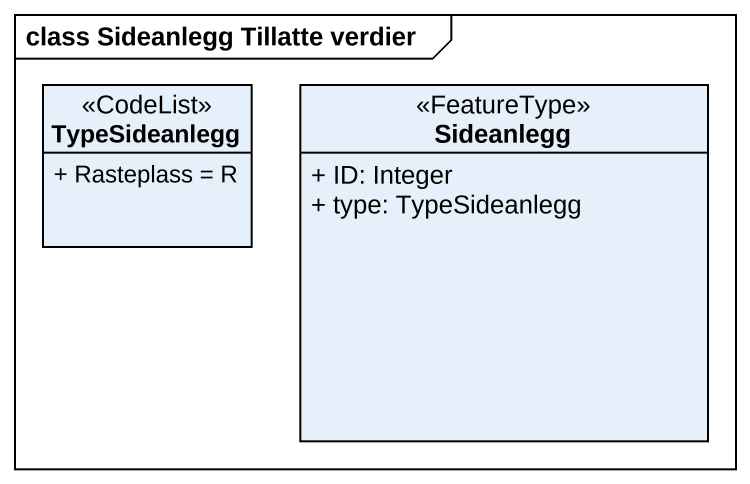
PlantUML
@startuml
mainframe class Sideanlegg Tillatte verdier
hide circle
hide empty members
skinparam classAttributeIconSize 0
class TypeSideanlegg <<CodeList>> {
  + Rasteplass = R
}
class Sideanlegg <<FeatureType>> {
  + ID: Integer
  + type: TypeSideanlegg
}
@enduml
